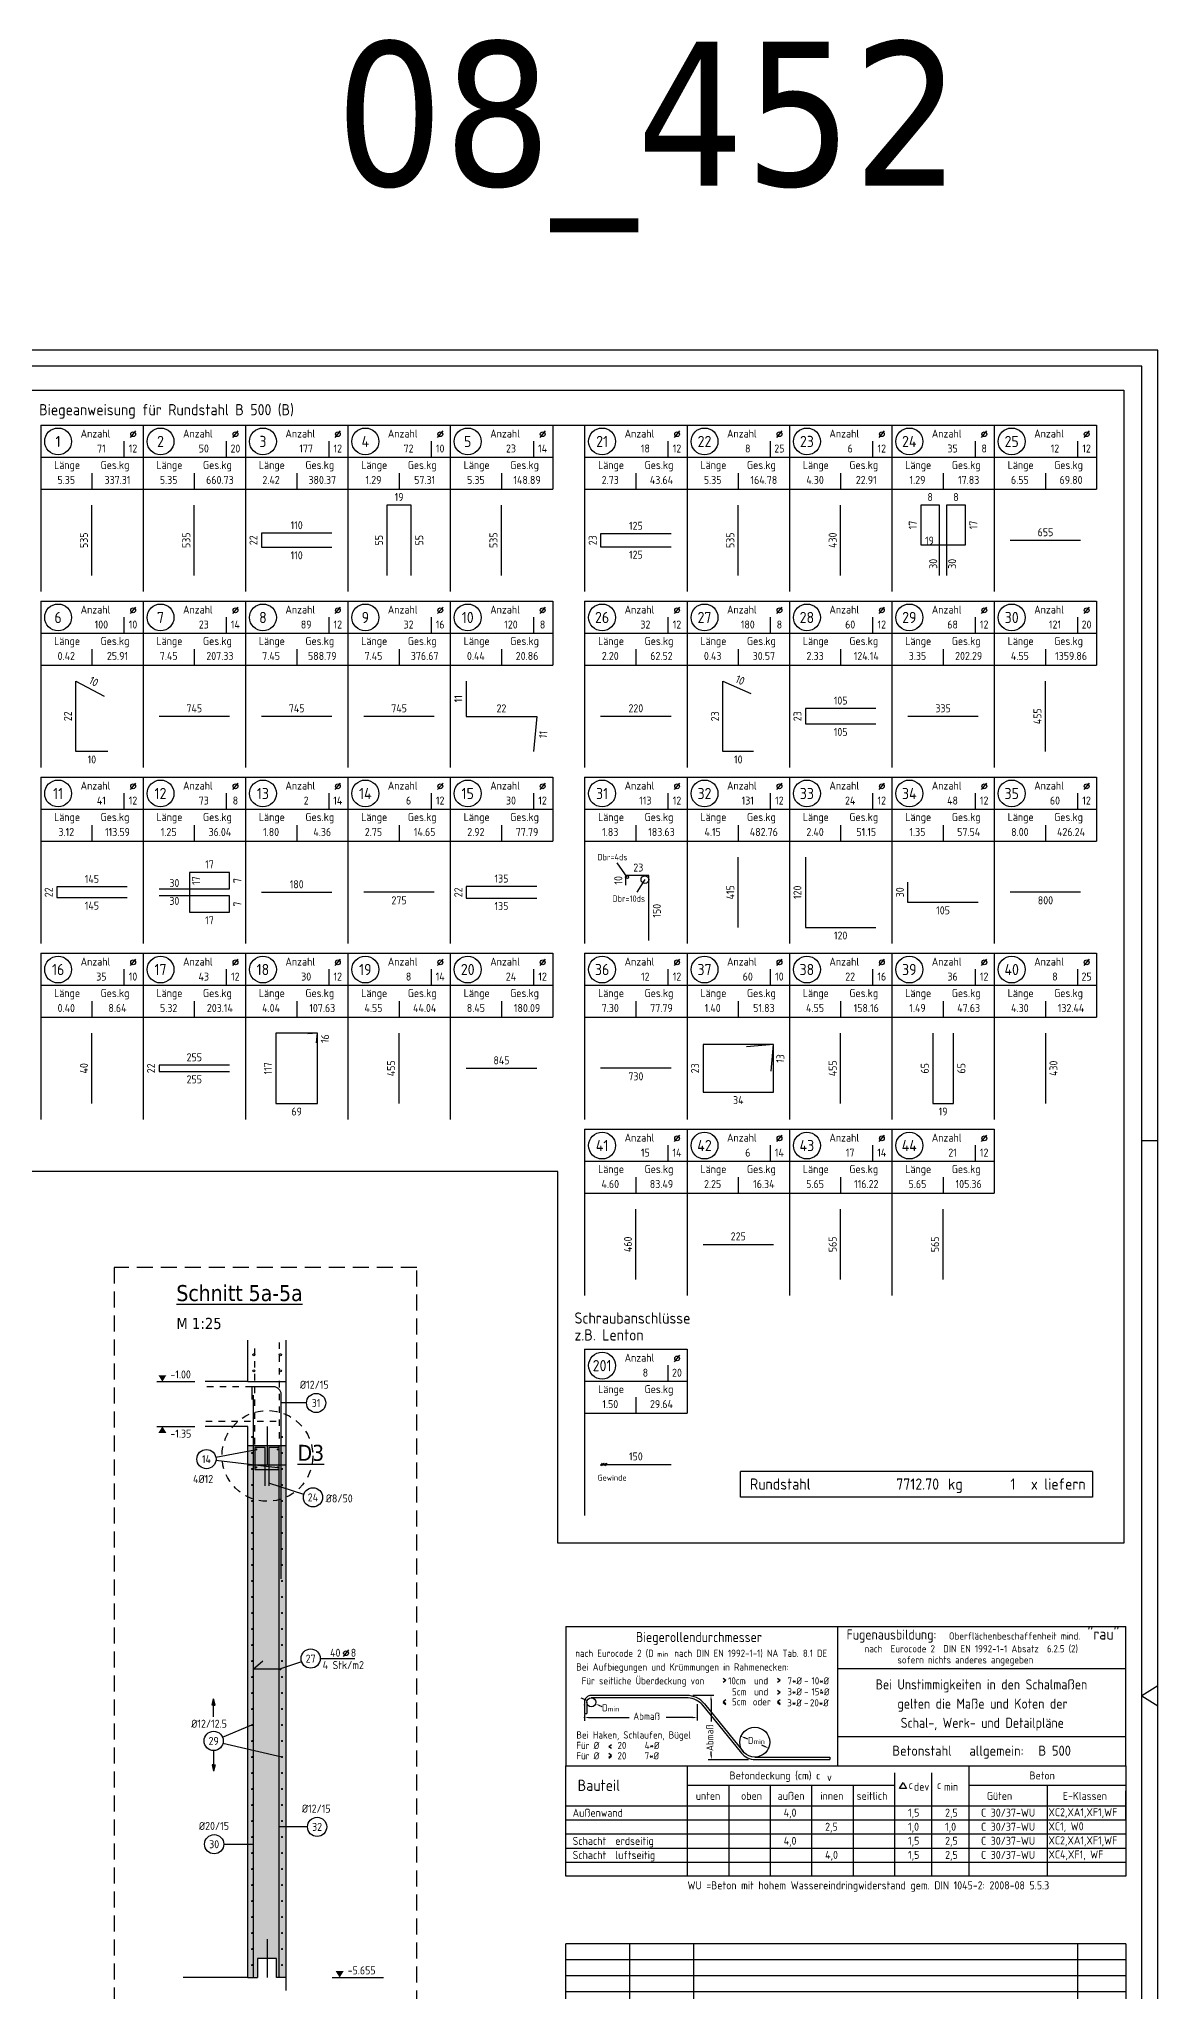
# Model space of a CAD drawing. Extents: x -0.5 to 94.3, y -7.1 to 49.1.
# Drawn here: x 51.47 to 68.95, y 16.4 to 46.91 of the extents above; entities that cross this region are included whole.
import ezdxf
from ezdxf.enums import TextEntityAlignment as Align

# ---------------------------------------------------------------- set-up
doc = ezdxf.new("R2010")
doc.units = 0
doc.header["$LTSCALE"] = 0.5
for name, pattern in [('AUSGEZOGEN', [1000.01, 1000, 0.01]), ('DOT', [0.175, 0.05, -0.125]), ('STRICHLINIE', [0.75, 0.5, -0.25]), ('VERDECKT', [0.375, 0.25, -0.125])]:
    doc.linetypes.add(name, pattern=pattern)
for name, color, linetype in [('AFB', 7, 'Continuous'), ('AFU', 7, 'Continuous'), ('BET-ANS', 7, 'Continuous'), ('BETON', 7, 'Continuous'), ('DETAIL', 7, 'Continuous'), ('grau_hell', 7, 'Continuous'), ('grau_mittel', 7, 'Continuous'), ('HILFE', 7, 'Continuous'), ('koten', 7, 'Continuous'), ('RAHMEN', 7, 'Continuous'), ('RND', 7, 'Continuous'), ('RND_BILD', 7, 'Continuous'), ('STEMPEL', 7, 'Continuous'), ('TEXT', 7, 'Continuous')]:
    doc.layers.add(name, color=color, linetype=linetype)
doc.layers.add('NOPLOT', color=7, linetype='Continuous', plot=False)
doc.styles.add('helv', font='tahoma.ttf')
doc.styles.add('txt', font='isocp.shx')
doc.linetypes.add('AFU_50L', pattern='A,0.75,["/",Standard,S=0.2,R=0,X=-0.01,Y=-0.1],0.07,["/",Standard,S=0.2,R=0,X=-0.01,Y=-0.1],0.75', length=1.57)
doc.linetypes.add('AFU_50M', pattern='A,0.45,["/",Standard,S=0.2,R=0,X=-0.01,Y=-0.1],0.07,["/",Standard,S=0.2,R=0,X=-0.01,Y=-0.1],0.45', length=0.97)

# ---------------------------------------------------------------- blocks, each defined once
blk = doc.blocks.new('Plankopf-ER')
at = {"layer": 'RAHMEN', "color": 7, "linetype": 'Continuous'}
for p, q in [((-0.5, 4.6), (-18, 4.6)), ((-18, 4.1), (-18, 4.6)), ((-16, 4.1), (-16, 4.6)), ((-14, 4.1), (-14, 4.6)), ((-2, 4.1), (-2, 4.6)), ((-0.5, 4.6), (-0.5, 4.1)), ((-0.5, 4.1), (-18, 4.1)), ((-18, 3.6), (-18, 4.1)), ((-16, 3.6), (-16, 4.1)), ((-14, 3.6), (-14, 4.1)), ((-2, 3.6), (-2, 4.1)), ((-0.5, 4.1), (-0.5, 3.6)), ((-0.5, 3.6), (-18, 3.6)), ((-18, 3.1), (-18, 3.6)), ((-0.5, 3.1), (-18, 3.1)), ((-18, 2.6), (-18, 3.1)), ((-16, 3.1), (-16, 3.6)), ((-16, 2.6), (-16, 3.1)), ((-14, 3.1), (-14, 3.6)), ((-14, 2.6), (-14, 3.1)), ((-2, 3.1), (-2, 3.6)), ((-2, 2.6), (-2, 3.1)), ((-0.5, 3.6), (-0.5, 3.1)), ((-0.5, 3.1), (-0.5, 2.6)), ((-0.5, 2.6), (-18, 2.6)), ((-18, 2.1), (-18, 2.6)), ((-16, 2.1), (-16, 2.6)), ((-14, 2.1), (-14, 2.6)), ((-2, 2.1), (-2, 2.6)), ((-0.5, 2.6), (-0.5, 2.1)), ((-0.5, 2.1), (-18, 2.1)), ((-18, 1.6), (-18, 2.1)), ((-16, 1.6), (-16, 2.1)), ((-14, 1.6), (-14, 2.1)), ((-2, 1.6), (-2, 2.1)), ((-0.5, 2.1), (-0.5, 1.6)), ((-0.5, 1.6), (-18, 1.6)), ((-18, 1.1), (-18, 1.6)), ((-16, 1.1), (-16, 1.6)), ((-14, 1.1), (-14, 1.6)), ((-2, 1.1), (-2, 1.6)), ((-0.5, 1.6), (-0.5, 1.1)), ((-0.5, 1.1), (-18, 1.1)), ((-18, 0.6), (-18, 1.1)), ((-16, 0.6), (-16, 1.1)), ((-14, 0.6), (-14, 1.1)), ((-2, 0.6), (-2, 1.1)), ((-0.5, 1.1), (-0.5, 0.6)), ((-0.5, 0.6), (-18, 0.6)), ((-18, 0.6), (-18, 0)), ((-0.5, 0), (-18, 0)), ((-16, 0.6), (-16, 0)), ((-14, 0.6), (-14, 0)), ((-2, 0.6), (-2, 0)), ((-0.5, 0.6), (-0.5, 0))]:
    blk.add_line(p, q, dxfattribs=at)
at = {"layer": 'RAHMEN', "color": 7, "linetype": 'Continuous', "style": 'txt'}
for tag, p in [('INDEX-D8', (-17.841, 4.242)), ('INDEX-N8', (-15.876, 4.242)), ('INDEX-X8', (-13.857, 4.242)), ('INDEX8', (-1.833, 4.242)), ('INDEX-D7', (-17.841, 3.742)), ('INDEX-N7', (-15.876, 3.742)), ('INDEX-X7', (-13.857, 3.742)), ('INDEX7', (-1.833, 3.742)), ('INDEX-D6', (-17.841, 3.242)), ('INDEX-N6', (-15.876, 3.242)), ('INDEX-X6', (-13.857, 3.242)), ('INDEX6', (-1.833, 3.242)), ('INDEX-D5', (-17.841, 2.742)), ('INDEX-D4', (-17.841, 2.242)), ('INDEX-N5', (-15.876, 2.742)), ('INDEX-N4', (-15.876, 2.242)), ('INDEX-X5', (-13.857, 2.742)), ('INDEX-X4', (-13.857, 2.242)), ('INDEX5', (-1.833, 2.742)), ('INDEX4', (-1.833, 2.242)), ('INDEX-D3', (-17.841, 1.742)), ('INDEX-N3', (-15.876, 1.742)), ('INDEX-X3', (-13.857, 1.742)), ('INDEX3', (-1.833, 1.742)), ('INDEX-D2', (-17.841, 1.242)), ('INDEX-N2', (-15.876, 1.242)), ('INDEX-X2', (-13.857, 1.242)), ('INDEX2', (-1.833, 1.242)), ('INDEX-D1', (-17.841, 0.742)), ('INDEX-N1', (-15.876, 0.742)), ('INDEX-X1', (-13.857, 0.742)), ('INDEX1', (-1.833, 0.742))]:
    blk.add_attdef(tag, p, '', height=0.25, dxfattribs=at)
at = {"layer": 'STEMPEL', "color": 7, "linetype": 'Continuous', "style": 'helv'}
for s, p in [('DATUM', (-17.833, 0.176)), ('NAME', (-15.853, 0.176)), ('ÄNDERUNGEN', (-13.833, 0.176))]:
    blk.add_text(s, height=0.25, dxfattribs=at).set_placement(p)
at = {"layer": 'STEMPEL', "color": 7, "linetype": 'Continuous', "style": 'helv', "width": 0.8}
blk.add_text('INDEX', height=0.25, dxfattribs=at).set_placement((-1.833, 0.176))
blk = doc.blocks.new('OKRD_U')
at = {"color": 0, "linetype": 'ByBlock'}
blk.add_solid([(-0.125, -0.202), (0.125, -0.202), (0, 0)], dxfattribs=at)
at = {"color": 0, "linetype": 'ByBlock', "style": 'txt'}
blk.add_attdef('OKRD', (0.25, -0.35), '', height=0.25, dxfattribs=at)
blk = doc.blocks.new('OKRD_O')
at = {"color": 0, "linetype": 'ByBlock'}
blk.add_solid([(-0.125, 0.202), (0.125, 0.202), (0, 0)], dxfattribs=at)
at = {"color": 0, "linetype": 'ByBlock', "style": 'txt'}
blk.add_attdef('OKRD', (0.25, 0.1), '', height=0.25, dxfattribs=at)
blk = doc.blocks.new('RND_LEI')
at = {"layer": 'RND', "color": 7, "linetype": 'Continuous'}
blk.add_line((1.022, 0.066), (1.19, 0.27), dxfattribs=at)
for centre, radius in [((0, 0), 0.3), ((1.106, 0.168), 0.075)]:
    blk.add_circle(centre, radius, dxfattribs=at)
at = {"layer": 'RND', "color": 7, "linetype": 'Continuous', "style": 'txt'}
blk.add_attdef('POSL', text='', height=0.25, dxfattribs=at).set_placement((0, 0), align=Align.MIDDLE)
blk.add_attdef('ANZ', text='', height=0.25, dxfattribs=at).set_placement((0.931, 0.057), align=Align.RIGHT)
for tag, p in [('DUM', (1.253, 0.057)), ('ABSTD', (1.674, 0.057)), ('POSTXT', (0.374, -0.327))]:
    blk.add_attdef(tag, p, '', height=0.25, dxfattribs=at)
blk = doc.blocks.new('RND_HIN')
at = {"layer": 'RND', "color": 7, "linetype": 'Continuous'}
blk.add_circle((0, 0), 0.3, dxfattribs=at)
at = {"layer": 'RND', "color": 7, "linetype": 'Continuous', "style": 'txt'}
blk.add_attdef('POSI', text='', height=0.25, dxfattribs=at).set_placement((0, 0), align=Align.MIDDLE)
blk = doc.blocks.new('Pfeillinie')
at = {"layer": 'TEXT', "linetype": 'Continuous'}
blk.add_hatch(color=7, dxfattribs=at).paths.add_polyline_path([(0, 0), (-0.8, 0.2), (-0.8, 0), (-0.8, -0.2)])
at = {"layer": 'TEXT', "color": 7, "linetype": 'Continuous'}
for p, q in [((-0.8, 0), (-0.8, 0.2)), ((-0.8, 0.2), (0, 0)), ((-0.8, 0), (-0.8, -0.2)), ((-0.8, -0.2), (0, 0))]:
    blk.add_line(p, q, dxfattribs=at)
blk = doc.blocks.new('DINA0')
at = {"layer": 'RAHMEN'}
for p, q in [((118.9, 84.1), (0, 84.1)), ((118.9, 0), (118.9, 84.1))]:
    blk.add_line(p, q, dxfattribs=at)
at = {"layer": 'RAHMEN', "color": 5}
for p, q in [((118.4, 83.6), (2, 83.6)), ((118.4, 0.5), (118.4, 83.6))]:
    blk.add_line(p, q, dxfattribs=at)
at = {"layer": 'RAHMEN', "color": 7}
blk.add_line((118.4, 59.4), (118.9, 59.4), dxfattribs=at)
at = {"layer": 'RAHMEN', "color": 7, "linetype": 'Continuous'}
for p, q in [((118.9, 42.36), (118.4, 42.05)), ((118.4, 42.05), (118.9, 41.74))]:
    blk.add_line(p, q, dxfattribs=at)
blk = doc.blocks.new('RND_LIS2')
at = {"layer": 'RND', "color": 3, "linetype": 'Continuous'}
for p, q in [((0, 0), (0, -5.2)), ((0, 0), (3.2, 0)), ((3.2, 0), (3.2, -2)), ((2.6, -0.503), (2.6, -1)), ((0, -1), (3.2, -1)), ((1.6, -1.503), (1.6, -2)), ((0, -2), (3.2, -2))]:
    blk.add_line(p, q, dxfattribs=at)
at = {"layer": 'RND', "color": 7, "linetype": 'Continuous'}
blk.add_line((2.805, -0.39), (2.973, -0.186), dxfattribs=at)
at = {"layer": 'RND', "color": 1, "linetype": 'Continuous'}
blk.add_circle((0.545, -0.513), 0.42, dxfattribs=at)
at = {"layer": 'RND', "color": 7, "linetype": 'Continuous'}
blk.add_circle((2.889, -0.288), 0.075, dxfattribs=at)
at = {"layer": 'RND', "color": 7, "linetype": 'Continuous', "style": 'txt'}
for s, p in [('Anzahl', (1.249, -0.391)), ('Länge', (0.42, -1.373)), ('Ges.kg', (1.872, -1.373))]:
    blk.add_text(s, height=0.25, dxfattribs=at).set_placement(p)
at = {"layer": 'RND', "color": 1, "linetype": 'Continuous', "style": 'txt'}
blk.add_attdef('POS1', text='', height=0.35, dxfattribs=at).set_placement((0.545, -0.513), align=Align.MIDDLE)
at = {"layer": 'RND', "color": 7, "linetype": 'Continuous', "style": 'txt'}
for tag, p in [('STK1', (1.897, -0.859)), ('DS1', (2.885, -0.859)), ('LANG1', (0.8, -1.841)), ('GEW', (2.4, -1.841))]:
    blk.add_attdef(tag, text='', height=0.25, dxfattribs=at).set_placement(p, align=Align.CENTER)
blk = doc.blocks.new('RND_SUM')
at = {"layer": 'RND', "color": 5, "linetype": 'Continuous'}
for p, q in [((0, 0), (0, 0.8)), ((11, 0.8), (0, 0.8)), ((11, 0.8), (11, 0)), ((11, 0), (0, 0))]:
    blk.add_line(p, q, dxfattribs=at)
at = {"layer": 'RND', "color": 1, "linetype": 'Continuous', "style": 'txt'}
for s, p in [('Rundstahl', (0.292, 0.235)), ('kg', (6.483, 0.235))]:
    blk.add_text(s, height=0.35, dxfattribs=at).set_placement(p)
blk.add_text('x liefern', height=0.35, dxfattribs=at).set_placement((10.784, 0.235), align=Align.RIGHT)
for tag, p in [('RND-S', (6.203, 0.235)), ('RND-Z', (8.59, 0.235))]:
    blk.add_attdef(tag, text='', height=0.35, dxfattribs=at).set_placement(p, align=Align.RIGHT)

msp = doc.modelspace()

# ---------------------------------------------------------------- hatches: boundary and pattern name
at = {"layer": 'grau_hell'}
h = msp.add_hatch(color=9, dxfattribs=at)
h.paths.add_polyline_path([(55.0294, 24.634), (55.0294, 24.934), (54.7294, 24.934), (54.7294, 24.634)])
h.paths.add_polyline_path([(55.3294, 24.934), (55.0294, 24.934), (55.0294, 24.634), (55.3294, 24.634)])
at = {"layer": 'grau_mittel'}
msp.add_hatch(color=61, dxfattribs=at).paths.add_polyline_path([(55.3294, 24.634), (54.7294, 24.634), (54.7294, 16.624), (54.8794, 16.624), (54.8794, 16.924), (55.1794, 16.924), (55.1794, 16.624), (55.3294, 16.624)])

# ---------------------------------------------------------------- linework, layer by layer
at = {"layer": 'AFB', "color": 1, "linetype": 'AUSGEZOGEN'}
msp.add_line((55.0294, 25.234), (55.0294, 24.634), dxfattribs=at)
at = {"layer": 'AFU', "color": 8, "linetype": 'AFU_50M'}
for p, q in [((54.7294, 25.934), (55.3294, 25.934)), ((54.7294, 24.934), (55.3294, 24.934))]:
    msp.add_line(p, q, dxfattribs=at)
at = {"layer": 'AFU', "color": 8, "linetype": 'AFU_50L'}
msp.add_line((54.7294, 24.634), (55.3294, 24.634), dxfattribs=at)
at = {"layer": 'AFU', "color": 1, "linetype": 'AUSGEZOGEN'}
msp.add_line((55.0294, 17.224), (55.0294, 16.624), dxfattribs=at)
at = {"layer": 'AFU', "color": 8, "linetype": 'AUSGEZOGEN'}
for p, q in [((54.8794, 16.924), (54.8794, 16.624)), ((55.1794, 16.924), (54.8794, 16.924)), ((55.1794, 16.624), (55.1794, 16.924)), ((54.7294, 16.624), (54.8794, 16.624)), ((55.3294, 16.624), (55.1794, 16.624))]:
    msp.add_line(p, q, dxfattribs=at)
at = {"layer": 'BETON', "color": 6, "linetype": 'AUSGEZOGEN'}
for p, q in [((54.7294, 25.934), (54.7294, 26.5837)), ((55.3294, 16.424), (55.3294, 26.5837)), ((54.7294, 25.934), (54.0623, 25.934)), ((54.7294, 25.234), (54.0623, 25.234)), ((54.7294, 16.624), (54.7294, 25.234)), ((54.7294, 16.624), (53.7168, 16.624))]:
    msp.add_line(p, q, dxfattribs=at)
at = {"layer": 'DETAIL', "color": 102, "linetype": 'STRICHLINIE'}
msp.add_lwpolyline([(52.6397, 27.7168), (52.6397, 15.797), (57.3673, 15.797), (57.3673, 27.7168)], close=True, dxfattribs=at)
at = {"layer": 'DETAIL', "color": 102, "linetype": 'VERDECKT'}
msp.add_circle((55.0357, 24.7734), 0.7094, dxfattribs=at)
at = {"layer": 'HILFE', "color": 102, "linetype": 'AUSGEZOGEN'}
for p, q in [((60.6549, 33.8166), (60.5017, 34.0396)), ((60.9329, 33.7778), (60.8053, 33.5826)), ((53.3098, 25.934), (53.9027, 25.934)), ((53.3098, 25.234), (53.9027, 25.234)), ((56.0484, 16.624), (56.8467, 16.624))]:
    msp.add_line(p, q, dxfattribs=at)
at = {"layer": 'NOPLOT', "color": 191, "linetype": 'AUSGEZOGEN'}
msp.add_line((59.4923, 40.8789), (59.9923, 40.8789), dxfattribs=at)
at = {"layer": 'NOPLOT', "color": 102, "linetype": 'AUSGEZOGEN'}
msp.add_circle((60.6549, 33.8166), 0.024, dxfattribs=at)
at = {"layer": 'RAHMEN', "color": 5, "linetype": 'Continuous'}
for p, q in [((59.7, 22.1091), (68.45, 22.1091)), ((59.7, 22.1091), (59.7, 19.9301)), ((63.9492, 19.9301), (63.9492, 22.1091)), ((68.45, 19.9301), (68.45, 22.1091)), ((68.45, 19.0765), (68.45, 19.5388))]:
    msp.add_line(p, q, dxfattribs=at)
at = {"layer": 'RAHMEN', "color": 7, "linetype": 'AUSGEZOGEN'}
for p, q in [((63.9492, 21.4516), (68.45, 21.4516)), ((62.1981, 21.2664), (62.1544, 21.297)), ((62.1981, 21.2664), (62.1544, 21.2358)), ((63.048, 21.2664), (63.0043, 21.297)), ((63.048, 21.2664), (63.0043, 21.2358)), ((63.0485, 21.0767), (63.0048, 21.1072)), ((63.0485, 21.0767), (63.0048, 21.0461)), ((62.1544, 20.9386), (62.1981, 20.9691)), ((62.1544, 20.9386), (62.1981, 20.908)), ((62.1544, 20.9192), (62.1981, 20.8886)), ((63.0043, 20.9386), (63.048, 20.9691)), ((63.0043, 20.9386), (63.048, 20.908)), ((63.0043, 20.9192), (63.048, 20.8886)), ((60.3694, 20.2358), (60.4131, 20.2663)), ((60.3694, 20.2358), (60.4131, 20.2052)), ((63.9492, 20.3877), (68.45, 20.3877)), ((60.4131, 20.0949), (60.3694, 20.1255)), ((60.4131, 20.0949), (60.3694, 20.0643)), ((60.4131, 20.0755), (60.3694, 20.0449)), ((59.7, 19.3075), (68.45, 19.3075)), ((59.7, 19.0875), (68.45, 19.0875)), ((59.7, 18.8675), (68.45, 18.8675)), ((59.7, 18.6475), (68.45, 18.6475)), ((59.7, 18.4275), (68.45, 18.4275))]:
    msp.add_line(p, q, dxfattribs=at)
at = {"layer": 'RAHMEN', "color": 7, "linetype": 'Continuous'}
for p, q in [((60.0297, 20.9504), (59.9364, 20.9863)), ((59.9894, 20.9246), (59.9894, 20.7475)), ((59.9894, 20.7475), (60.0248, 20.7475)), ((60.0248, 20.9246), (60.0248, 20.7475)), ((61.5912, 21.0309), (60.0957, 21.0309)), ((61.5785, 20.9955), (60.0957, 20.9955)), ((60.2155, 20.8789), (60.2625, 20.8608)), ((61.6826, 21.0343), (62.0088, 21.0343)), ((61.7493, 20.8949), (61.7493, 20.6415)), ((61.8137, 20.9062), (62.4437, 20.1309)), ((61.8622, 20.902), (62.4684, 20.1559)), ((61.9665, 20.9669), (61.9665, 20.626)), ((59.9894, 20.7361), (59.9894, 20.6357)), ((60.0569, 20.6865), (60.6851, 20.6865)), ((61.6818, 20.6865), (61.2634, 20.6865)), ((61.971, 20.0965), (61.971, 20.1556)), ((62.5411, 20.3482), (62.4972, 20.3671)), ((62.8032, 20.2352), (62.7623, 20.2529)), ((61.6007, 18.2334), (61.6007, 19.9301)), ((61.9198, 20.029), (62.5532, 20.029)), ((62.6532, 20.0671), (63.8225, 20.0666)), ((62.6532, 20.0312), (63.8225, 20.0312)), ((63.8225, 20.0666), (63.8225, 20.0312)), ((65.9984, 18.2075), (65.9984, 19.9301)), ((62.2485, 18.2075), (62.2485, 19.6281)), ((62.8963, 18.2075), (62.8963, 19.6281)), ((63.5442, 18.2075), (63.5442, 19.6281)), ((64.192, 18.2075), (64.192, 19.6281)), ((64.8398, 18.2075), (64.8398, 19.8205)), ((65.4191, 18.2075), (65.4191, 19.8205)), ((67.2242, 18.2075), (67.2242, 19.6281)), ((61.6007, 18.2075), (61.6007, 19.3075)), ((64.8398, 18.2075), (64.8398, 19.3075))]:
    msp.add_line(p, q, dxfattribs=at)
at = {"layer": 'RAHMEN', "color": 1, "linetype": 'Continuous'}
for p, q in [((61.6007, 19.6281), (64.8398, 19.6281)), ((65.9984, 19.6281), (68.45, 19.6281))]:
    msp.add_line(p, q, dxfattribs=at)
at = {"layer": 'RAHMEN', "color": 5, "linetype": 'AUSGEZOGEN'}
msp.add_lwpolyline([(59.7, 19.9301), (68.45, 19.9301), (68.45, 18.2075), (59.7, 18.2075)], close=True, dxfattribs=at)
at = {"layer": 'RAHMEN', "color": 1, "linetype": 'Continuous'}
msp.add_lwpolyline([(64.9686, 19.6727), (65.0231, 19.5783), (64.9141, 19.5783)], close=True, dxfattribs=at)
at = {"layer": 'RAHMEN', "color": 7, "linetype": 'Continuous'}
for centre, radius in [((60.0957, 20.9246), 0.0709), ((62.6502, 20.3012), 0.2341)]:
    msp.add_circle(centre, radius, dxfattribs=at)
for centre, radius, start, end in [((60.0957, 20.9246), 0.1063, 89.99998, 180), ((61.5785, 20.6412), 0.3543, 48.41068, 90), ((61.5912, 20.6818), 0.3491, 39.09564, 90), ((62.6532, 20.3012), 0.27, 219.09564, 270)]:
    msp.add_arc(centre, radius, start, end, dxfattribs=at)
for p in [(63.6875, 21.1118), (59.9894, 20.8837), (59.9894, 20.6865), (62.4353, 20.3939), (62.8651, 20.2085)]:
    msp.add_point(p, dxfattribs=at)
for points in [[(59.9776, 20.9611), (59.9839, 20.9774), (60.0297, 20.9504)], [(60.2123, 20.8708), (60.2186, 20.8871), (60.1666, 20.8978)], [(61.9777, 20.9669), (61.9552, 20.9669), (61.9665, 21.0344)], [(60.0569, 20.6753), (60.0569, 20.6978), (59.9894, 20.6865)], [(61.6818, 20.6753), (61.6818, 20.6978), (61.7493, 20.6865)], [(62.4928, 20.3568), (62.5017, 20.3775), (62.4353, 20.3939)], [(62.7987, 20.2249), (62.8076, 20.2456), (62.8651, 20.2085)], [(61.9822, 20.0965), (61.9597, 20.0965), (61.971, 20.029)]]:
    msp.add_solid(points, dxfattribs=at)
at = {"layer": 'RND', "color": 7, "linetype": 'DOT'}
for p, q in [((54.791, 25.854), (54.0623, 25.854)), ((54.0728, 25.3185), (55.2194, 25.3185))]:
    msp.add_line(p, q, dxfattribs=at)
at = {"layer": 'RND', "color": 102, "linetype": 'AUSGEZOGEN'}
for p, q in [((55.6457, 25.6004), (55.251, 25.6004)), ((54.2296, 24.7518), (54.8628, 24.8739)), ((54.2313, 24.706), (55.195, 24.5935)), ((55.6038, 24.1722), (55.0594, 24.3481)), ((55.5689, 21.5581), (55.2407, 21.4448)), ((54.195, 20.6978), (54.195, 20.98)), ((54.3333, 20.3788), (54.7907, 20.5707)), ((54.195, 20.1707), (54.195, 19.8485)), ((54.341, 20.2864), (55.2586, 20.0707)), ((55.6612, 18.9778), (55.2194, 18.9778)), ((54.3532, 18.707), (54.8194, 18.707))]:
    msp.add_line(p, q, dxfattribs=at)
at = {"layer": 'RND', "color": 7, "linetype": 'AUSGEZOGEN'}
msp.add_line((55.8607, 21.6071), (56.4007, 21.6071), dxfattribs=at)
at = {"layer": 'RND', "color": 1, "linetype": 'AUSGEZOGEN'}
for points in [[(59.5727, 23.411), (59.5727, 29.2152), (50.8999, 29.2152), (50.8999, 41.4253), (68.4181, 41.4253), (68.4181, 23.411), (59.5727, 23.411)], [(54.8194, 16.624), (54.8194, 25.724)], [(55.2194, 16.624), (55.2194, 24.924)], [(55.2398, 21.4412), (54.815, 21.4412), (54.9644, 21.5742)]]:
    msp.add_lwpolyline(points, dxfattribs=at)
at = {"layer": 'RND', "color": 7, "linetype": 'DOT'}
for points in [[(54.8394, 24.954), (54.8394, 26.5449)], [(55.2194, 26.5449), (55.2194, 24.954)]]:
    msp.add_lwpolyline(points, dxfattribs=at)
at = {"layer": 'RND', "color": 1, "linetype": 'AUSGEZOGEN'}
msp.add_lwpolyline([(55.251, 22.854), (55.251, 25.734, 0.4142136), (55.131, 25.854), (54.791, 25.854), (54.791, 25.654)], format="xyb", dxfattribs=at)
at = {"layer": 'RND', "color": 7, "linetype": 'AUSGEZOGEN', "const_width": 0.016}
for points in [[(54.7874, 25.0691, 1), (54.8034, 25.0691, 1)], [(55.2713, 25.0691, -1), (55.2553, 25.0691, -1)], [(54.7874, 24.8191, 1), (54.8034, 24.8191, 1)], [(54.8548, 24.8739, 1), (54.8708, 24.8739, 1)], [(55.187, 24.8739, 1), (55.203, 24.8739, 1)], [(55.2713, 24.8191, -1), (55.2553, 24.8191, -1)], [(54.7874, 24.5691, 1), (54.8034, 24.5691, 1)], [(54.8548, 24.5935, 1), (54.8708, 24.5935, 1)], [(55.187, 24.5935, 1), (55.203, 24.5935, 1)], [(55.2713, 24.5691, -1), (55.2553, 24.5691, -1)], [(54.7874, 24.3191, 1), (54.8034, 24.3191, 1)], [(55.2713, 24.3191, -1), (55.2553, 24.3191, -1)], [(54.7874, 24.0691, 1), (54.8034, 24.0691, 1)], [(54.7874, 23.8191, 1), (54.8034, 23.8191, 1)], [(55.2713, 24.0691, -1), (55.2553, 24.0691, -1)], [(55.2713, 23.8191, -1), (55.2553, 23.8191, -1)], [(54.7874, 23.5691, 1), (54.8034, 23.5691, 1)], [(55.2713, 23.5691, -1), (55.2553, 23.5691, -1)], [(54.7874, 23.3191, 1), (54.8034, 23.3191, 1)], [(55.2713, 23.3191, -1), (55.2553, 23.3191, -1)], [(54.7874, 23.0691, 1), (54.8034, 23.0691, 1)], [(55.2713, 23.0691, -1), (55.2553, 23.0691, -1)], [(54.7874, 22.8191, 1), (54.8034, 22.8191, 1)], [(54.7874, 22.5691, 1), (54.8034, 22.5691, 1)], [(55.2713, 22.8191, -1), (55.2553, 22.8191, -1)], [(55.2713, 22.5691, -1), (55.2553, 22.5691, -1)], [(54.7874, 22.3191, 1), (54.8034, 22.3191, 1)], [(55.2713, 22.3191, -1), (55.2553, 22.3191, -1)], [(54.7874, 22.0691, 1), (54.8034, 22.0691, 1)], [(55.2713, 22.0691, -1), (55.2553, 22.0691, -1)], [(54.7874, 21.8191, 1), (54.8034, 21.8191, 1)], [(55.2713, 21.8191, -1), (55.2553, 21.8191, -1)], [(54.7874, 21.5691, 1), (54.8034, 21.5691, 1)], [(55.2318, 21.4412, 1), (55.2478, 21.4412, 1)], [(55.2713, 21.5691, -1), (55.2553, 21.5691, -1)], [(54.7874, 21.3191, 1), (54.8034, 21.3191, 1)], [(54.7874, 21.0691, 1), (54.8034, 21.0691, 1)], [(55.2713, 21.3191, -1), (55.2553, 21.3191, -1)], [(55.2713, 21.0691, -1), (55.2553, 21.0691, -1)], [(54.7874, 20.8191, 1), (54.8034, 20.8191, 1)], [(55.2713, 20.8191, -1), (55.2553, 20.8191, -1)], [(54.7874, 20.5691, 1), (54.8034, 20.5691, 1)], [(55.2713, 20.5691, -1), (55.2553, 20.5691, -1)], [(54.7874, 20.3191, 1), (54.8034, 20.3191, 1)], [(55.2713, 20.3191, -1), (55.2553, 20.3191, -1)], [(54.7874, 20.0691, 1), (54.8034, 20.0691, 1)], [(54.7874, 19.8191, 1), (54.8034, 19.8191, 1)], [(55.2713, 20.0691, -1), (55.2553, 20.0691, -1)], [(55.2713, 19.8191, -1), (55.2553, 19.8191, -1)], [(54.7874, 19.5691, 1), (54.8034, 19.5691, 1)], [(55.2713, 19.5691, -1), (55.2553, 19.5691, -1)], [(54.7874, 19.3191, 1), (54.8034, 19.3191, 1)], [(55.2713, 19.3191, -1), (55.2553, 19.3191, -1)], [(54.7874, 19.0691, 1), (54.8034, 19.0691, 1)], [(55.2713, 19.0691, -1), (55.2553, 19.0691, -1)], [(54.7874, 18.8191, 1), (54.8034, 18.8191, 1)], [(55.2713, 18.8191, -1), (55.2553, 18.8191, -1)], [(54.7874, 18.5691, 1), (54.8034, 18.5691, 1)], [(54.7874, 18.3191, 1), (54.8034, 18.3191, 1)], [(55.2713, 18.5691, -1), (55.2553, 18.5691, -1)], [(55.2713, 18.3191, -1), (55.2553, 18.3191, -1)], [(54.7874, 18.0691, 1), (54.8034, 18.0691, 1)], [(55.2713, 18.0691, -1), (55.2553, 18.0691, -1)], [(54.7874, 17.8191, 1), (54.8034, 17.8191, 1)], [(55.2713, 17.8191, -1), (55.2553, 17.8191, -1)], [(54.7874, 17.5691, 1), (54.8034, 17.5691, 1)], [(55.2713, 17.5691, -1), (55.2553, 17.5691, -1)], [(54.7874, 17.3191, 1), (54.8034, 17.3191, 1)], [(55.2713, 17.3191, -1), (55.2553, 17.3191, -1)], [(54.7874, 17.0691, 1), (54.8034, 17.0691, 1)], [(54.7874, 16.8191, 1), (54.8034, 16.8191, 1)], [(55.2713, 17.0691, -1), (55.2553, 17.0691, -1)], [(55.2713, 16.8191, -1), (55.2553, 16.8191, -1)]]:
    msp.add_lwpolyline(points, format="xyb", close=True, dxfattribs=at)
at = {"layer": 'RND', "color": 7, "linetype": 'AUSGEZOGEN'}
msp.add_lwpolyline([(54.9994, 24.3038), (54.9994, 24.9038), (54.8394, 24.9038), (54.8394, 24.5638), (55.2194, 24.5638), (55.2194, 24.9038), (55.0594, 24.9038), (55.0594, 24.3038)], dxfattribs=at)
at = {"layer": 'RND', "color": 102, "linetype": 'AUSGEZOGEN'}
msp.add_circle((60.9329, 33.7778), 0.06, dxfattribs=at)
at = {"layer": 'RND', "color": 7, "linetype": 'AUSGEZOGEN'}
for centre in [(54.822, 26.3544), (55.2369, 26.3544), (54.822, 26.1044), (55.2369, 26.1044)]:
    msp.add_circle(centre, 0.016, dxfattribs=at)
at = {"layer": 'RND_BILD', "color": 102, "linetype": 'AUSGEZOGEN'}
for p, q in [((60.2648, 24.6626), (60.242, 24.6185)), ((60.2888, 24.6626), (60.266, 24.6185)), ((60.3128, 24.6626), (60.29, 24.6185)), ((60.3368, 24.6626), (60.314, 24.6185))]:
    msp.add_line(p, q, dxfattribs=at)
at = {"layer": 'RND_BILD', "color": 1, "linetype": 'AUSGEZOGEN'}
for points in [[(52.2923, 38.5289), (52.2923, 39.6289)], [(53.8923, 38.5289), (53.8923, 39.6289)], [(57.2823, 38.5289), (57.2823, 39.6289), (56.9023, 39.6289), (56.9023, 38.5289)], [(58.6923, 38.5289), (58.6923, 39.6289)], [(62.3923, 38.5289), (62.3923, 39.6289)], [(63.9923, 38.5289), (63.9923, 39.6289)], [(65.5373, 38.5289), (65.5373, 39.6289), (65.244, 39.6289), (65.244, 39.0055), (65.9406, 39.0055), (65.9406, 39.6289), (65.6473, 39.6289), (65.6473, 38.5289)], [(56.0423, 39.1889), (54.9423, 39.1889), (54.9423, 38.9689), (56.0423, 38.9689)], [(61.3423, 39.1801), (60.2423, 39.1801), (60.2423, 38.9777), (61.3423, 38.9777)], [(66.6423, 39.0789), (67.7423, 39.0789)], [(52.5423, 35.7789), (52.0423, 35.7789), (52.0423, 36.8789), (52.4825, 36.6418)], [(58.1423, 36.8778), (58.1423, 36.3278), (59.2423, 36.3278), (59.1944, 35.7799)], [(62.6314, 35.7789), (62.1532, 35.7789), (62.1532, 36.8789), (62.5891, 36.6822)], [(67.1923, 35.7789), (67.1923, 36.8789)], [(53.3423, 36.3289), (54.4423, 36.3289)], [(54.9423, 36.3289), (56.0423, 36.3289)], [(56.5423, 36.3289), (57.6423, 36.3289)], [(60.2423, 36.3289), (61.3423, 36.3289)], [(64.5423, 36.4493), (63.4423, 36.4493), (63.4423, 36.2084), (64.5423, 36.2084)], [(65.0423, 36.3289), (66.1423, 36.3289)], [(53.3423, 33.6339), (54.4423, 33.6339), (54.4423, 33.8905), (53.819, 33.8905), (53.819, 33.2672), (54.4423, 33.2672), (54.4423, 33.5239), (53.3423, 33.5239)], [(62.3923, 33.0289), (62.3923, 34.1289)], [(63.4423, 34.1289), (63.4423, 33.0289), (64.5423, 33.0289)], [(52.8423, 33.6623), (51.7423, 33.6623), (51.7423, 33.4954), (52.8423, 33.4954)], [(54.9423, 33.5789), (56.0423, 33.5789)], [(57.6423, 33.5789), (56.5423, 33.5789)], [(59.2423, 33.6685), (58.1423, 33.6685), (58.1423, 33.4892), (59.2423, 33.4892)], [(60.9951, 32.8232), (60.9951, 33.8406), (60.6309, 33.8406), (60.6309, 33.6904)], [(66.1423, 33.4217), (65.0423, 33.4217), (65.0423, 33.736)], [(67.7423, 33.5789), (66.6423, 33.5789)], [(52.2923, 30.2789), (52.2923, 31.3789)], [(55.8035, 31.229), (55.8167, 31.3789), (55.1679, 31.3789), (55.1679, 30.2789), (55.8167, 30.2789), (55.8167, 31.3789), (55.6668, 31.3657)], [(57.0923, 30.2789), (57.0923, 31.3789)], [(62.9056, 30.7819), (62.9423, 31.2009), (61.8423, 31.2009), (61.8423, 30.4568), (62.9423, 30.4568), (62.9423, 31.2009), (62.5233, 31.1643)], [(63.9923, 30.2789), (63.9923, 31.3789)], [(65.4315, 31.3789), (65.4315, 30.2789), (65.7531, 30.2789), (65.7531, 31.3789)], [(67.1923, 31.3789), (67.1923, 30.2789)], [(54.4423, 30.8763), (53.3423, 30.8763), (53.3423, 30.7814), (54.4423, 30.7814)], [(58.1423, 30.8289), (59.2423, 30.8289)], [(61.3423, 30.8289), (60.2423, 30.8289)], [(60.7923, 27.5289), (60.7923, 28.6289)], [(63.9923, 27.5289), (63.9923, 28.6289)], [(65.5923, 27.5289), (65.5923, 28.6289)], [(61.8423, 28.0789), (62.9423, 28.0789)], [(60.2423, 24.6406), (61.3423, 24.6406)]]:
    msp.add_lwpolyline(points, dxfattribs=at)

# ---------------------------------------------------------------- block references
at = {"layer": 'BET-ANS', "xscale": 0.5, "yscale": 0.5, "zscale": 0.5}
msp.add_blockref('Plankopf-ER', (68.7, 14.85), dxfattribs=at).add_auto_attribs({'INDEX1': 'V1', 'INDEX-N1': 'DA', 'INDEX-D1': '12.05.2023', 'INDEX-X1': 'Plan erstellt', 'INDEX2': '00', 'INDEX-N2': 'DA', 'INDEX-D2': '15.06.2023', 'INDEX-X2': 'Freigabe durch Prüfingenieur', 'INDEX3': '01', 'INDEX-N3': 'JM', 'INDEX-D3': '22.02.2024', 'INDEX-X3': 'HSI angepasst, Kernbohrung entfällt', 'INDEX4': '02', 'INDEX-N4': 'JM', 'INDEX-D4': '28.02.2024', 'INDEX-X4': 'Aufkantungshöhe angepasst'})
at = {"layer": 'koten', "color": 7, "linetype": 'AUSGEZOGEN', "xscale": 0.5, "yscale": 0.5, "zscale": 0.5}
for name, p, values in [('OKRD_O', (53.3942, 25.934), {'OKRD': '-1.00'}), ('OKRD_U', (53.3942, 25.234), {'OKRD': '-1.35'}), ('OKRD_O', (56.1641, 16.624), {'OKRD': '-5.655'})]:
    msp.add_blockref(name, p, dxfattribs=at).add_auto_attribs(values)
at = {"layer": 'RAHMEN', "color": 5, "linetype": 'AUSGEZOGEN', "xscale": 0.5, "yscale": 0.5, "zscale": 0.5}
msp.add_blockref('DINA0', (9.5, 0), dxfattribs=at)
at = {"layer": 'RND', "color": 7, "linetype": 'AUSGEZOGEN', "xscale": 0.5, "yscale": 0.5, "zscale": 0.5}
for name, p, values in [('RND_HIN', (55.7957, 25.6004), {'POSI': '31'}), ('RND_HIN', (54.0824, 24.7234), {'POSI': '14'}), ('RND_HIN', (55.7466, 24.1261), {'POSI': '24'}), ('RND_LEI', (55.7107, 21.6071), {'POSL': '27', 'DUM': '8', 'ANZ': '40', 'POSTXT': '4 Stk/m2'}), ('RND_HIN', (54.195, 20.3207), {'POSI': '29'}), ('RND_HIN', (55.8112, 18.9778), {'POSI': '32'}), ('RND_HIN', (54.2032, 18.707), {'POSI': '30'})]:
    msp.add_blockref(name, p, dxfattribs=at).add_auto_attribs(values)
at = {"layer": 'RND', "color": 102, "linetype": 'AUSGEZOGEN', "yscale": 0.125, "zscale": 0.125, "rotation": 270}
for p, xscale in [((54.195, 20.98), -0.125), ((54.195, 19.8485), 0.125)]:
    msp.add_blockref('Pfeillinie', p, dxfattribs=dict(at, xscale=xscale))
at = {"layer": 'RND_BILD', "color": 6, "linetype": 'AUSGEZOGEN', "xscale": 0.5, "yscale": 0.5, "zscale": 0.5}
for p, values in [((51.4923, 40.8789), {'POS1': '1', 'STK1': '71', 'DS1': '12', 'LANG1': '5.35', 'GEW': '337.31'}), ((59.9923, 40.8789), {'POS1': '21', 'STK1': '18', 'DS1': '12', 'LANG1': '2.73', 'GEW': '43.64'}), ((59.9923, 29.8789), {'POS1': '41', 'STK1': '15', 'DS1': '14', 'LANG1': '4.60', 'GEW': '83.49'})]:
    msp.add_blockref('RND_LIS2', p, dxfattribs=at).add_auto_attribs(values)
at = {"layer": 'RND_BILD', "color": 7, "linetype": 'AUSGEZOGEN', "xscale": 0.5, "yscale": 0.5, "zscale": 0.5}
for name, p, values in [('RND_LIS2', (53.0923, 40.8789), {'POS1': '2', 'STK1': '50', 'DS1': '20', 'LANG1': '5.35', 'GEW': '660.73'}), ('RND_LIS2', (54.6923, 40.8789), {'POS1': '3', 'STK1': '177', 'DS1': '12', 'LANG1': '2.42', 'GEW': '380.37'}), ('RND_LIS2', (56.2923, 40.8789), {'POS1': '4', 'STK1': '72', 'DS1': '10', 'LANG1': '1.29', 'GEW': '57.31'}), ('RND_LIS2', (57.8923, 40.8789), {'POS1': '5', 'STK1': '23', 'DS1': '14', 'LANG1': '5.35', 'GEW': '148.89'}), ('RND_LIS2', (61.5923, 40.8789), {'POS1': '22', 'STK1': '8', 'DS1': '25', 'LANG1': '5.35', 'GEW': '164.78'}), ('RND_LIS2', (63.1923, 40.8789), {'POS1': '23', 'STK1': '6', 'DS1': '12', 'LANG1': '4.30', 'GEW': '22.91'}), ('RND_LIS2', (64.7923, 40.8789), {'POS1': '24', 'STK1': '35', 'DS1': '8', 'LANG1': '1.29', 'GEW': '17.83'}), ('RND_LIS2', (66.3923, 40.8789), {'POS1': '25', 'STK1': '12', 'DS1': '12', 'LANG1': '6.55', 'GEW': '69.80'}), ('RND_LIS2', (51.4923, 38.1289), {'POS1': '6', 'STK1': '100', 'DS1': '10', 'LANG1': '0.42', 'GEW': '25.91'}), ('RND_LIS2', (53.0923, 38.1289), {'POS1': '7', 'STK1': '23', 'DS1': '14', 'LANG1': '7.45', 'GEW': '207.33'}), ('RND_LIS2', (54.6923, 38.1289), {'POS1': '8', 'STK1': '89', 'DS1': '12', 'LANG1': '7.45', 'GEW': '588.79'}), ('RND_LIS2', (56.2923, 38.1289), {'POS1': '9', 'STK1': '32', 'DS1': '16', 'LANG1': '7.45', 'GEW': '376.67'}), ('RND_LIS2', (57.8923, 38.1289), {'POS1': '10', 'STK1': '120', 'DS1': '8', 'LANG1': '0.44', 'GEW': '20.86'}), ('RND_LIS2', (59.9923, 38.1289), {'POS1': '26', 'STK1': '32', 'DS1': '12', 'LANG1': '2.20', 'GEW': '62.52'}), ('RND_LIS2', (61.5923, 38.1289), {'POS1': '27', 'STK1': '180', 'DS1': '8', 'LANG1': '0.43', 'GEW': '30.57'}), ('RND_LIS2', (63.1923, 38.1289), {'POS1': '28', 'STK1': '60', 'DS1': '12', 'LANG1': '2.33', 'GEW': '124.14'}), ('RND_LIS2', (64.7923, 38.1289), {'POS1': '29', 'STK1': '68', 'DS1': '12', 'LANG1': '3.35', 'GEW': '202.29'}), ('RND_LIS2', (66.3923, 38.1289), {'POS1': '30', 'STK1': '121', 'DS1': '20', 'LANG1': '4.55', 'GEW': '1359.86'}), ('RND_LIS2', (51.4923, 35.3789), {'POS1': '11', 'STK1': '41', 'DS1': '12', 'LANG1': '3.12', 'GEW': '113.59'}), ('RND_LIS2', (53.0923, 35.3789), {'POS1': '12', 'STK1': '73', 'DS1': '8', 'LANG1': '1.25', 'GEW': '36.04'}), ('RND_LIS2', (54.6923, 35.3789), {'POS1': '13', 'STK1': '2', 'DS1': '14', 'LANG1': '1.80', 'GEW': '4.36'}), ('RND_LIS2', (56.2923, 35.3789), {'POS1': '14', 'STK1': '6', 'DS1': '12', 'LANG1': '2.75', 'GEW': '14.65'}), ('RND_LIS2', (57.8923, 35.3789), {'POS1': '15', 'STK1': '30', 'DS1': '12', 'LANG1': '2.92', 'GEW': '77.79'}), ('RND_LIS2', (59.9923, 35.3789), {'POS1': '31', 'STK1': '113', 'DS1': '12', 'LANG1': '1.83', 'GEW': '183.63'}), ('RND_LIS2', (61.5923, 35.3789), {'POS1': '32', 'STK1': '131', 'DS1': '12', 'LANG1': '4.15', 'GEW': '482.76'}), ('RND_LIS2', (63.1923, 35.3789), {'POS1': '33', 'STK1': '24', 'DS1': '12', 'LANG1': '2.40', 'GEW': '51.15'}), ('RND_LIS2', (64.7923, 35.3789), {'POS1': '34', 'STK1': '48', 'DS1': '12', 'LANG1': '1.35', 'GEW': '57.54'}), ('RND_LIS2', (66.3923, 35.3789), {'POS1': '35', 'STK1': '60', 'DS1': '12', 'LANG1': '8.00', 'GEW': '426.24'}), ('RND_LIS2', (51.4923, 32.6289), {'POS1': '16', 'STK1': '35', 'DS1': '10', 'LANG1': '0.40', 'GEW': '8.64'}), ('RND_LIS2', (53.0923, 32.6289), {'POS1': '17', 'STK1': '43', 'DS1': '12', 'LANG1': '5.32', 'GEW': '203.14'}), ('RND_LIS2', (54.6923, 32.6289), {'POS1': '18', 'STK1': '30', 'DS1': '12', 'LANG1': '4.04', 'GEW': '107.63'}), ('RND_LIS2', (56.2923, 32.6289), {'POS1': '19', 'STK1': '8', 'DS1': '14', 'LANG1': '4.55', 'GEW': '44.04'}), ('RND_LIS2', (57.8923, 32.6289), {'POS1': '20', 'STK1': '24', 'DS1': '12', 'LANG1': '8.45', 'GEW': '180.09'}), ('RND_LIS2', (59.9923, 32.6289), {'POS1': '36', 'STK1': '12', 'DS1': '12', 'LANG1': '7.30', 'GEW': '77.79'}), ('RND_LIS2', (61.5923, 32.6289), {'POS1': '37', 'STK1': '60', 'DS1': '10', 'LANG1': '1.40', 'GEW': '51.83'}), ('RND_LIS2', (63.1923, 32.6289), {'POS1': '38', 'STK1': '22', 'DS1': '16', 'LANG1': '4.55', 'GEW': '158.16'}), ('RND_LIS2', (64.7923, 32.6289), {'POS1': '39', 'STK1': '36', 'DS1': '12', 'LANG1': '1.49', 'GEW': '47.63'}), ('RND_LIS2', (66.3923, 32.6289), {'POS1': '40', 'STK1': '8', 'DS1': '25', 'LANG1': '4.30', 'GEW': '132.44'}), ('RND_LIS2', (61.5923, 29.8789), {'POS1': '42', 'STK1': '6', 'DS1': '14', 'LANG1': '2.25', 'GEW': '16.34'}), ('RND_LIS2', (63.1923, 29.8789), {'POS1': '43', 'STK1': '17', 'DS1': '14', 'LANG1': '5.65', 'GEW': '116.22'}), ('RND_LIS2', (64.7923, 29.8789), {'POS1': '44', 'STK1': '21', 'DS1': '12', 'LANG1': '5.65', 'GEW': '105.36'}), ('RND_LIS2', (59.9923, 26.4406), {'POS1': '201', 'STK1': '8', 'DS1': '20', 'LANG1': '1.50', 'GEW': '29.64'}), ('RND_SUM', (62.4287, 24.1292), {'RND-S': '7712.70', 'RND-Z': '1'})]:
    msp.add_blockref(name, p, dxfattribs=at).add_auto_attribs(values)

# ---------------------------------------------------------------- texts
at = {"layer": 'NOPLOT', "color": 191, "linetype": 'AUSGEZOGEN', "style": 'helv'}
msp.add_text('08_452', height=2.25, dxfattribs=at).set_placement((56.0991, 44.6181))
at = {"layer": 'RAHMEN', "color": 1, "linetype": 'Continuous', "style": 'txt', "width": 0.95}
for s, p in [('Biegerollendurchmesser', (61.7779, 21.8648)), ('Fugenausbildung:', (64.786, 21.9043)), ('Bei Unstimmigkeiten in den Schalmaßen', (66.1925, 21.125)), ('gelten die Maße und Koten der', (66.2095, 20.825)), ('Schal-, Werk- und Detailpläne', (66.2059, 20.525))]:
    msp.add_text(s, height=0.1575, dxfattribs=at).set_placement(p, align=Align.CENTER)
at = {"layer": 'RAHMEN', "color": 7, "linetype": 'Continuous', "style": 'txt'}
for s, p in [('Oberflächenbeschaffenheit mind.', (65.6845, 21.9043)), ('nach  Eurocode 2  DIN EN 1992-1-1 Absatz  6.2.5 (2)', (64.3662, 21.7044)), ('Bei Aufbiegungen und Krümmungen in Rahmenecken:', (59.8618, 21.4196)), ('sofern nichts anderes angegeben', (64.8795, 21.5312)), ('10cm', (62.235, 21.2034)), ('5cm', (62.2954, 21.0315)), ('und', (62.6393, 21.2034)), ('und', (62.6398, 21.0315)), ('3*%%C', (63.1595, 21.0315)), ('7*%%C', (63.161, 21.2034)), ('-', (63.421, 21.0315)), ('-', (63.4225, 21.2034)), ('10*%%C', (63.5374, 21.2034)), ('15*%%C', (63.5374, 21.0315)), ('D', (60.2646, 20.7822)), ('Abmaß', (60.7526, 20.6501)), ('5cm', (62.2944, 20.8756)), ('oder', (62.6191, 20.8756)), ('3*%%C', (63.1581, 20.8597)), ('-', (63.4196, 20.8597)), ('20*%%C', (63.5129, 20.8597)), ('Bei Haken, Schlaufen, Bügel', (59.864, 20.3578)), ('Für %%C', (59.8637, 20.1939)), ('Für %%C', (59.8639, 20.0319)), ('20', (60.5057, 20.1939)), ('20', (60.5059, 20.0319)), ('4*%%C', (60.9296, 20.1939)), ('7*%%C', (60.9296, 20.0319)), ('D', (62.5418, 20.2717))]:
    msp.add_text(s, height=0.1125, dxfattribs=at).set_placement(p)
msp.add_text('nach Eurocode 2 (D     nach DIN EN 1992-1-1) NA Tab. 8.1 DE', height=0.1125, dxfattribs=at).set_placement((61.814, 21.6338), align=Align.CENTER)
msp.add_text('Für seitliche Überdeckung von', height=0.1125, dxfattribs=at).set_placement((61.8627, 21.2034), align=Align.RIGHT)
msp.add_text('Abmaß', height=0.1125, rotation=90, dxfattribs=at).set_placement((62.0029, 20.1642))
at = {"layer": 'RAHMEN', "color": 1, "linetype": 'Continuous', "style": 'txt'}
for s, height, p in [('Betonstahl', 0.1575, (64.8007, 20.0891)), ('allgemein:', 0.1575, (66.0041, 20.0891)), ('B 500 ', 0.1575, (67.0828, 20.0891)), ('Betondeckung (cm) c', 0.125, (62.2563, 19.7182)), ('Beton', 0.125, (66.9426, 19.7182)), ('Bauteil', 0.175, (59.8827, 19.5398)), ('v', 0.125, (63.778, 19.6917)), ('c', 0.125, (65.0547, 19.5699)), ('dev', 0.125, (65.1362, 19.5435)), ('c', 0.125, (65.4969, 19.5699)), ('min', 0.125, (65.6055, 19.5435)), ('WU =Beton mit hohem Wassereindringwiderstand gem. DIN 1045-2: 2008-08 5.5.3', 0.125, (61.599, 18.0022))]:
    msp.add_text(s, height=height, dxfattribs=at).set_placement(p)
at = {"layer": 'RND', "color": 7, "linetype": 'AUSGEZOGEN', "style": 'txt'}
for s, p in [('Dbr=4ds', (60.4266, 34.1282)), ('Dbr=10ds', (60.6818, 33.4797))]:
    msp.add_text(s, height=0.1, dxfattribs=at).set_placement(p, align=Align.MIDDLE)
at = {"layer": 'RND_BILD', "color": 7, "linetype": 'AUSGEZOGEN', "style": 'txt'}
for s, p in [('19', (57.0923, 39.7539)), ('8', (65.3906, 39.7539)), ('8', (65.794, 39.7539)), ('110', (55.4923, 39.3139)), ('125', (60.7923, 39.3051)), ('19', (65.3801, 39.0726)), ('655', (67.1923, 39.2039)), ('110', (55.4923, 38.8439)), ('125', (60.7923, 38.8527)), ('105', (63.9923, 36.5743)), ('745', (53.8923, 36.4539)), ('745', (55.4923, 36.4539)), ('745', (57.0923, 36.4539)), ('22', (58.6923, 36.4528)), ('220', (60.7923, 36.4539)), ('335', (65.5923, 36.4539)), ('105', (63.9923, 36.0834)), ('10', (52.2923, 35.6539)), ('10', (62.3923, 35.6539)), ('17', (54.1306, 34.0155)), ('23', (60.8304, 33.9656)), ('145', (52.2923, 33.7873)), ('30', (53.5811, 33.7244)), ('180', (55.4923, 33.7039)), ('135', (58.6923, 33.7935)), ('145', (52.2923, 33.3704)), ('275', (57.0923, 33.4539)), ('135', (58.6923, 33.3642)), ('105', (65.5923, 33.2967)), ('800', (67.1923, 33.4539)), ('17', (54.1306, 33.1422)), ('120', (63.9923, 32.9039)), ('255', (53.8923, 31.0013)), ('845', (58.6923, 30.9539)), ('255', (53.8923, 30.6564)), ('730', (60.7923, 30.7039)), ('69', (55.4923, 30.1539)), ('34', (62.3923, 30.3318)), ('19', (65.5923, 30.1539)), ('225', (62.3923, 28.2039))]:
    msp.add_text(s, height=0.125, dxfattribs=at).set_placement(p, align=Align.MIDDLE)
for s, rotation, p in [('17', 90, (65.119, 39.3172)), ('17', 90, (66.0656, 39.3172)), ('535', 90, (52.1673, 39.0789)), ('535', 90, (53.7673, 39.0789)), ('22', 90, (54.8173, 39.0789)), ('55', 90, (56.7773, 39.0789)), ('55', 90, (57.4073, 39.0789)), ('535', 90, (58.5673, 39.0789)), ('23', 90, (60.1173, 39.0789)), ('535', 90, (62.2673, 39.0789)), ('430', 90, (63.8673, 39.0789)), ('30', 90, (65.4382, 38.7107)), ('30', 90, (65.7344, 38.7107)), ('10', 331.69923, (52.3217, 36.8704)), ('10', 335.72564, (62.4225, 36.8945)), ('11', 90, (58.0173, 36.6028)), ('22', 90, (51.9173, 36.3289)), ('23', 90, (62.0282, 36.3289)), ('23', 90, (63.3173, 36.3289)), ('455', 90, (67.0673, 36.3289)), ('11', 85, (59.3429, 36.043)), ('22', 90, (51.6173, 33.5789)), ('17', 90, (53.9197, 33.7614)), ('7', 90, (54.5673, 33.7622)), ('22', 90, (58.0173, 33.5789)), ('10', 90, (60.5177, 33.7663)), ('415', 90, (62.2673, 33.5789)), ('120', 90, (63.3173, 33.5789)), ('30', 90, (64.9173, 33.5789)), ('30', 360, (53.5811, 33.445)), ('7', 90, (54.5673, 33.3955)), ('150', 90, (61.1201, 33.2906)), ('16', 84.99986, (55.9346, 31.293)), ('40', 90, (52.1673, 30.8289)), ('22', 90, (53.2173, 30.8289)), ('117', 90, (55.0429, 30.8289)), ('455', 90, (56.9673, 30.8289)), ('23', 90, (61.7173, 30.8289)), ('13', 84.99986, (63.0485, 30.9805)), ('455', 90, (63.8673, 30.8289)), ('65', 90, (65.3065, 30.8289)), ('65', 90, (65.8781, 30.8289)), ('430', 90, (67.3173, 30.8289)), ('460', 90, (60.6673, 28.0789)), ('565', 90, (63.8673, 28.0789)), ('565', 90, (65.4673, 28.0789)), ('150', 360, (60.7923, 24.7656))]:
    msp.add_text(s, height=0.125, rotation=rotation, dxfattribs=at).set_placement(p, align=Align.MIDDLE)
at = {"layer": 'RND_BILD', "color": 102, "linetype": 'Continuous', "style": 'txt'}
msp.add_text('Gewinde', height=0.09, dxfattribs=at).set_placement((60.1932, 24.388))
at = {"layer": 'TEXT', "color": 1, "linetype": 'AUSGEZOGEN'}
for s, style, p in [('Biegeanweisung für Rundstahl B 500 (B)', 'txt', (51.4677, 41.0313)), ('M 1:25', 'helv', (53.6126, 26.7553)), ('Schraubanschlüsse', 'txt', (59.8332, 26.8403)), ('z.B. Lenton', 'txt', (59.8332, 26.576))]:
    msp.add_text(s, height=0.175, dxfattribs=dict(at, style=style)).set_placement(p)
at = {"layer": 'TEXT', "color": 6, "linetype": 'AUSGEZOGEN', "style": 'helv'}
for s, p in [('%%USchnitt 5a-5a', (53.6126, 27.1928)), ('%%UD3', (55.5062, 24.6968))]:
    msp.add_text(s, height=0.25, dxfattribs=at).set_placement(p)
at = {"layer": 'TEXT', "color": 7, "linetype": 'AUSGEZOGEN', "style": 'txt'}
for s, height, p in [('%%C12/15', 0.125, (55.5436, 25.8232)), ('4%%C12', 0.125, (53.8726, 24.3502)), ('%%C8/50', 0.125, (55.9462, 24.0468)), ('min', 0.08016, (61.1237, 21.6361)), ('min', 0.08016, (60.3552, 20.7808)), ('%%C12/12.5', 0.125, (53.8437, 20.5269)), ('min', 0.08016, (62.6324, 20.2704)), ('%%C12/15', 0.125, (55.5731, 19.2006)), ('Außenwand', 0.125, (59.8044, 19.1359)), ('unten', 0.125, (61.7288, 19.4)), ('oben', 0.125, (62.4363, 19.4)), ('außen', 0.125, (63.0077, 19.4)), ('4,0', 0.125, (63.102, 19.1378)), ('innen', 0.125, (63.6743, 19.4)), ('seitlich', 0.125, (64.242, 19.4)), ('1,5', 0.125, (65.0454, 19.1378)), ('2,5', 0.125, (65.6247, 19.1378)), ('C 30/37-WU', 0.125, (66.1855, 19.1378)), ('Güten', 0.125, (66.2763, 19.4)), ('XC2,XA1,XF1,WF', 0.125, (67.2386, 19.1446)), ('E-Klassen', 0.125, (67.4639, 19.4)), ('%%C20/15', 0.125, (53.9651, 18.9298)), ('2,5', 0.125, (63.7498, 18.9178)), ('1,0', 0.125, (65.0454, 18.9178)), ('1,0', 0.125, (65.6247, 18.9178)), ('C 30/37-WU', 0.125, (66.1855, 18.9178)), ('XC1, W0', 0.125, (67.2386, 18.9246)), ('Schacht  erdseitig', 0.125, (59.8044, 18.6959)), ('4,0', 0.125, (63.102, 18.6978)), ('1,5', 0.125, (65.0454, 18.6978)), ('2,5', 0.125, (65.6247, 18.6978)), ('C 30/37-WU', 0.125, (66.1855, 18.6978)), ('XC2,XA1,XF1,WF', 0.125, (67.2386, 18.7046)), ('Schacht  luftseitig', 0.125, (59.8044, 18.4759)), ('4,0', 0.125, (63.7498, 18.4778)), ('1,5', 0.125, (65.0454, 18.4778)), ('2,5', 0.125, (65.6247, 18.4778)), ('C 30/37-WU', 0.125, (66.1855, 18.4778)), ('XC4,XF1, WF', 0.125, (67.2386, 18.4846))]:
    msp.add_text(s, height=height, dxfattribs=at).set_placement(p)
at = {"layer": 'TEXT', "color": 1, "style": 'txt'}
msp.add_text('"rau"', height=0.175, dxfattribs=at).set_placement((67.8494, 21.9039))

doc.saveas('drawing.dxf')
